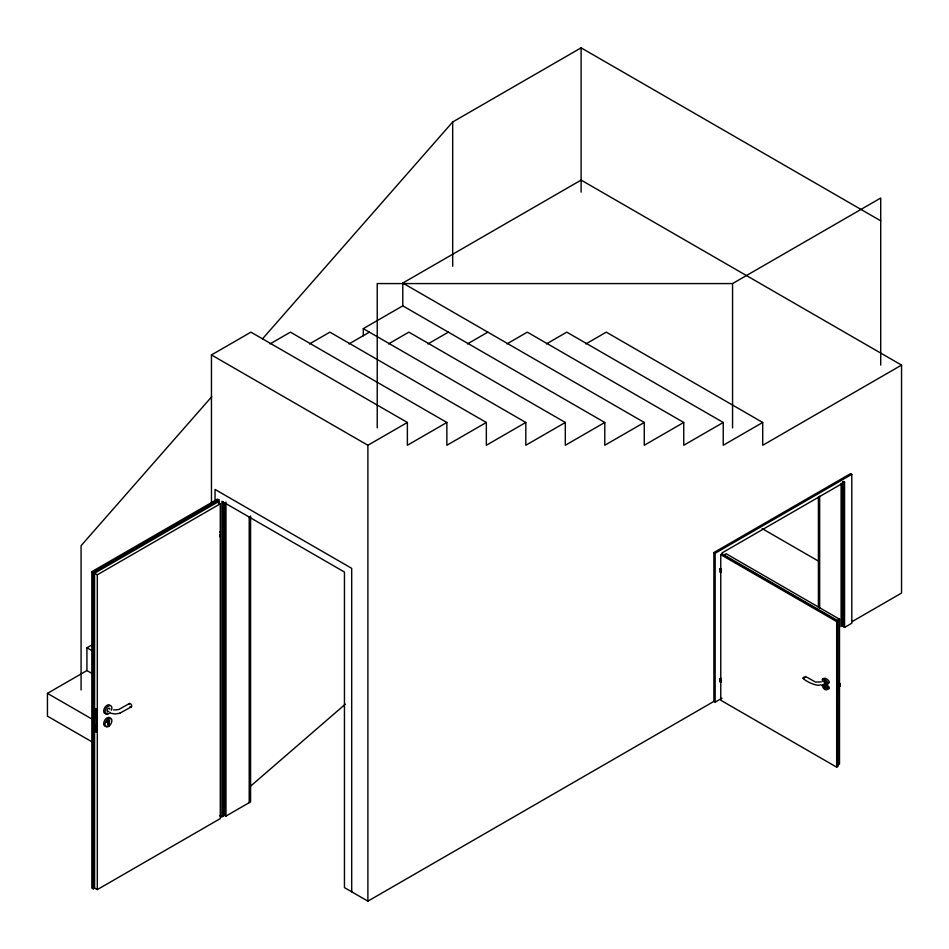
<?xml version="1.0" encoding="UTF-8"?>
<svg xmlns="http://www.w3.org/2000/svg" width="949" height="949" viewBox="0 0 949 949"><rect width="100%" height="100%" fill="white"/><g stroke="black" fill="none" stroke-linecap="round" stroke-linejoin="round"><path stroke-width="1.42" d="M92.053 673.517L86.928 670.563L47.45 693.363L47.45 716.151L92.231 741.999M86.928 670.563L86.928 647.764L92.029 644.822M211.461 502.756L211.461 354.938L250.939 332.15L407.382 422.471L407.382 445.259L446.86 422.471L446.86 445.259L486.339 422.471L486.339 445.259L525.817 422.471L525.817 445.259L565.307 422.471L565.307 445.259L604.786 422.471L604.786 445.259L644.264 422.471L644.264 445.259L683.755 422.471L683.755 445.259L723.233 422.471L723.233 445.259L762.711 422.471L762.711 445.271L901.55 365.104L901.55 593.054L851.822 621.773M363.301 335.768L363.301 328.639L402.791 305.851L604.786 422.471M402.791 305.851L402.791 283.051L581.108 180.096L901.55 365.104M880.719 365.104L880.719 198.033L732.557 283.573L377.228 283.573L377.228 427.857M108.293 719.722A1.542 0.89 -60 0 1 108.008 721.098L107.712 724.467M109.147 721.869L109.123 724.716L108.127 725.771L107.783 722.652L106.549 722.023M95.873 730.362L96.11 731.038L95.908 730.339M839.106 685.937L839.201 691.584L838.014 692.545M823.234 678.962C824.871 676.044 832.403 683.066 827.955 683.256M823.234 684.775C824.871 681.845 832.403 688.867 827.955 689.069M721.442 680.362L719.769 680.682L719.852 679.97M805.511 677.195C796.247 676.329 815.95 687.598 820.6 684.798M838.347 682.497L837.813 682.841L838.216 682.39M219.741 532.342L219.67 531.725M219.741 535.497L219.67 534.88M719.793 570.361L720.303 571.132L721.465 570.729M719.793 571.808L720.54 572.603L721.406 571.773M719.769 681.477L720.279 682.248L721.442 681.845M211.769 396.67L81.08 545.687L81.08 689.97M262.493 338.84L452.685 121.982L581.108 47.841L880.719 220.82M219.729 536.731L219.741 536.102M250.192 786.496L345.329 704.17M837.469 682.343L838.43 681.868M838.145 691.857L838.109 692.165M838.691 692.224L837.469 692.782M270.038 343.918L290.418 332.15L446.86 422.471M309.528 343.918L329.896 332.15L486.339 422.471M349.007 343.918L369.386 332.15M388.485 343.918L408.865 332.15L565.307 422.471M427.963 343.918L448.343 332.15M467.454 343.918L487.833 332.15M217.558 502.223L220.287 503.8L220.287 818.596L97.308 889.604L94.592 888.039L93.227 888.822L91.839 888.027L91.839 571.654L217.558 499.067L218.922 499.862L218.922 504.394M91.839 571.654L93.204 572.437L218.922 499.862M94.592 888.039L94.568 573.232L218.922 501.44M94.568 573.232L97.308 574.809L220.287 503.8M506.932 343.918L527.312 332.15L683.755 422.471M211.461 354.938L367.892 445.259L407.382 422.471M546.41 343.918L566.79 332.15L723.233 422.471M585.901 343.918L606.269 332.15L762.711 422.471M94.983 709.366L94.841 709.449A1.542 0.89 60 0 1 95.944 708.82A1.542 0.89 60 0 1 97.035 710.706L97.166 710.635A1.542 0.89 60 0 0 96.074 708.737A1.542 0.89 60 0 0 94.983 709.366L94.841 729.959A1.542 0.89 60 0 0 95.944 731.857A1.542 0.89 60 0 0 97.035 731.228L97.166 731.145A1.542 0.89 60 0 1 96.074 731.774A1.542 0.89 60 0 1 94.983 729.888L94.841 729.959M95.73 709.994L96.181 710.493L96.098 709.781M96.62 712.438L94.841 711.738L95.256 713.233L96.762 712.367L95.256 713.079L95.398 717.42L96.762 716.625L96.62 712.284M96.62 716.388L95.256 717.183L95.125 711.584M129.361 703.541L118.672 709.591L113.548 709.982M96.252 725.285L96.276 728.429L95.6 728.037L95.6 724.882L96.324 725.25M131.294 706.886L119.645 713.304M95.6 728.037L95.635 724.858M219.599 815.547L221.876 816.864L224.616 815.286L225.981 816.069L250.583 801.869L250.583 516.007M221.876 816.864L221.876 501.274L344.451 572.045L344.451 887.623L367.892 901.159L713.897 701.406L713.897 552.543L850.541 473.646L851.799 474.37L851.799 623.232L844.563 627.419L842.036 625.96M713.897 552.543L715.155 553.267L851.799 474.37M721.987 552.947L844.563 482.187L844.563 627.419M720.766 554.643L722.142 553.86L838.038 620.776L838.062 766.353L836.674 767.16L720.766 700.243L720.766 554.643L836.674 621.559L838.038 620.776M836.781 620.776L839.509 619.199L839.509 764.064L837.706 765.108M843.708 482.697L843.708 626.447L842.451 625.723L841.087 626.518L841.087 483.48M843.708 626.447L843.305 481.451L844.563 482.187M713.897 701.406L715.155 702.13L721.987 698.179M825.618 686.198C826.982 689.021 823.957 689.887 824.384 686.874L825.369 685.902M824.384 688.084L825.642 687.479M837.326 683.98L838.963 682.96M840.221 683.683L840.079 685.724L840.221 683.683L838.821 683.043L840.079 683.838L837.576 684.122L837.576 685.937L840.079 685.653M837.825 689.698L838.442 689.282L837.765 691.133L838.418 689.306M804.325 678.238L803.139 678.559M838.299 681.797L839.236 681.963L838.56 681.702M821.312 681.916L815.499 682.058L805.511 676.471M119.847 713.257L115.292 713.98L110.736 713.257M107.783 722.735L107.688 722.711A1.542 0.89 -60 0 1 107.688 720.92A1.542 0.89 -60 0 1 109.242 720.03A1.542 0.89 -60 0 1 109.242 721.809L107.913 721.228M825.013 682.295C828.809 683.327 822.071 678.464 824.384 681.833M402.791 283.051L644.264 422.471M762.106 528.581L818.584 561.191M363.301 328.639L525.817 422.471M839.509 619.199L726.127 553.73L723.399 555.307L722.142 553.86M724.668 556.043L727.219 557.514M729.769 558.985L732.308 560.456M736.139 562.662L738.678 564.145M741.228 565.616L743.779 567.087M746.329 568.558L750.149 570.764M752.699 572.235L761.608 577.383M764.159 578.854L773.079 584.003M775.63 585.474L783.269 589.887M787.089 592.093L794.74 596.506M797.279 597.977L799.829 599.448M803.649 601.654L806.199 603.125M808.75 604.596L812.569 606.802M815.12 608.273L817.67 609.744M820.209 611.215L824.04 613.422M826.579 614.893L829.129 616.364M831.68 617.835L835.5 620.041M838.963 684.917L840.221 685.653M838.821 684.929L840.079 685.724M839.106 691.335L839.236 686.008M86.928 647.764L92.053 650.729M107.913 723.79L109.147 724.502M47.45 693.363L92.29 719.247M824.207 682.853C835.523 688.262 819.26 672.746 822.795 681.572M825.571 687.871L826.377 688.405M826.081 687.989L824.147 686.032L824.384 686.91M842.451 481.973L842.451 625.723M836.674 621.559L836.674 767.16M819.663 496.185L819.663 608.25M818.406 496.932L818.406 607.526M732.557 283.573L732.557 427.857M715.155 553.267L715.155 702.13M581.108 47.841L581.108 192.125M452.685 121.982L452.685 266.266M367.892 445.259L367.892 901.159M351.699 891.811L351.699 568.332L215.043 489.447L215.043 501.262M249.207 516.802L249.207 802.664M225.981 502.068L225.981 816.069M224.616 502.662L224.616 815.286M223.252 501.974L223.252 816.069M97.308 574.809L97.308 889.604M97.166 710.635L97.035 731.228M93.204 572.437L93.227 888.822M128.957 704.431A1.934 1.115 60 0 1 130.452 703.707A1.934 1.115 60 0 1 131.674 706.27A1.934 1.115 60 0 1 129.977 706.531M108.815 711.264A1.934 1.115 -60 0 1 107.118 711.003A1.934 1.115 -60 0 1 108.34 708.452A1.934 1.115 -60 0 1 109.835 709.164M106.217 726.104A4.828 2.788 -60 0 1 104.687 720.386A4.828 2.788 -60 0 1 110.392 718.856M110.167 712.379A4.828 2.788 -60 0 1 105.102 712.58A4.828 2.788 -60 0 1 109.052 705.724A4.828 2.788 -60 0 1 111.424 710.22M107.095 713.102A4.828 2.788 -60 0 1 104.141 708.891A4.828 2.788 -60 0 1 110.06 705.475M721.015 570.254L721.169 570.313M821.976 685.154C825.879 695.605 832.783 685.439 821.976 685.154M719.698 569.044C721.026 571.168 722.248 567.395 719.698 569.044M719.674 678.677C721.003 680.801 722.236 677.028 719.674 678.677M109.349 725.878A4.828 2.788 -60 0 0 110.879 718.393A4.828 2.788 -60 0 0 105.161 723.458A4.828 2.788 -60 0 0 109.349 725.878"/></g></svg>
